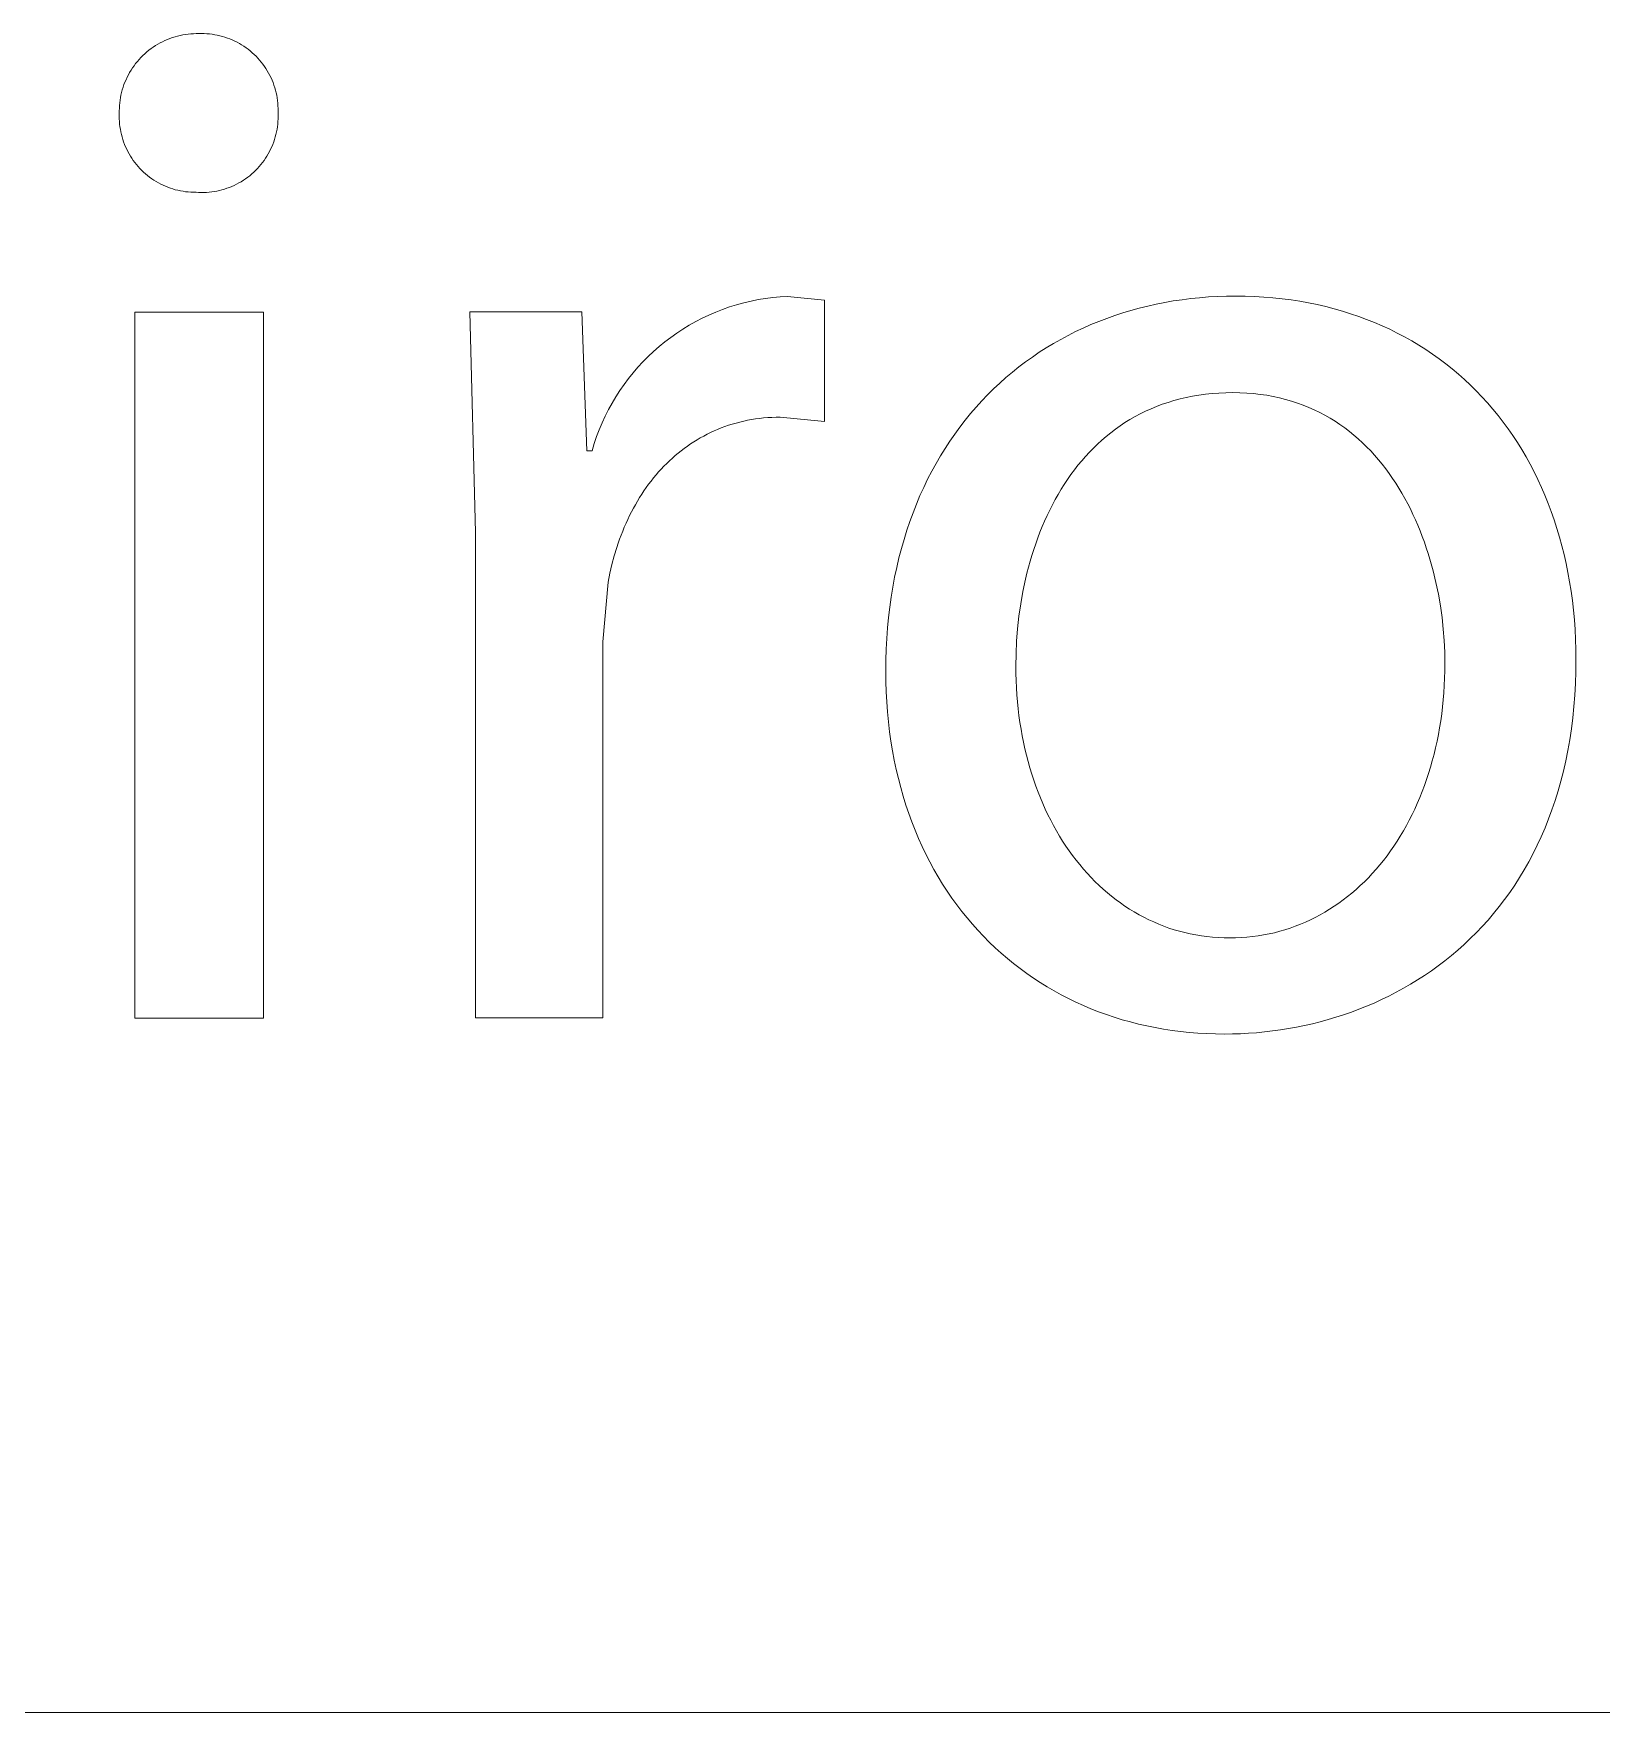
# Model space of a CAD drawing. Header units: millimetres. Extents: x 2840 to 6121, y 744 to 3036.
# Drawn here: x 5464.04 to 5499.33, y 744.06 to 781.86 of the extents above; entities that cross this region are included whole.
import ezdxf

# ---------------------------------------------------------------- set-up
doc = ezdxf.new("R2010")
doc.units = ezdxf.units.MM
doc.header["$MEASUREMENT"] = 0
doc.layers.add('Domyślny', color=7, linetype='Continuous', true_color=0x000000)

msp = doc.modelspace()

# ---------------------------------------------------------------- linework, layer by layer
at = {"layer": 'Domyślny', "color": 18, "lineweight": 15, "true_color": 0x000000}
for p, q in [((5466.635, 781.489), (5466.683, 781.525)), ((5466.683, 781.525), (5466.733, 781.56)), ((5466.733, 781.56), (5466.783, 781.593)), ((5466.783, 781.593), (5466.835, 781.625)), ((5466.835, 781.625), (5466.888, 781.655)), ((5466.888, 781.655), (5466.942, 781.682)), ((5466.942, 781.682), (5466.996, 781.708)), ((5466.996, 781.708), (5467.052, 781.732)), ((5467.052, 781.732), (5467.108, 781.754)), ((5467.108, 781.754), (5467.165, 781.774)), ((5467.165, 781.774), (5467.223, 781.793)), ((5467.223, 781.793), (5467.281, 781.809)), ((5467.281, 781.809), (5467.34, 781.823)), ((5467.34, 781.823), (5467.4, 781.835)), ((5467.4, 781.835), (5467.459, 781.845)), ((5467.459, 781.845), (5467.519, 781.853)), ((5467.519, 781.853), (5467.58, 781.858)), ((5467.58, 781.858), (5467.64, 781.862)), ((5467.64, 781.862), (5467.701, 781.864)), ((5467.701, 781.864), (5467.761, 781.863)), ((5467.761, 781.863), (5467.821, 781.864)), ((5467.821, 781.864), (5467.88, 781.863)), ((5467.88, 781.863), (5467.939, 781.86)), ((5467.939, 781.86), (5467.998, 781.855)), ((5467.998, 781.855), (5468.057, 781.848)), ((5468.057, 781.848), (5468.116, 781.839)), ((5468.116, 781.839), (5468.174, 781.828)), ((5468.174, 781.828), (5468.232, 781.815)), ((5468.232, 781.815), (5468.289, 781.8)), ((5468.289, 781.8), (5468.346, 781.783)), ((5468.346, 781.783), (5468.402, 781.764)), ((5468.402, 781.764), (5468.458, 781.743)), ((5468.458, 781.743), (5468.513, 781.72)), ((5468.513, 781.72), (5468.567, 781.695)), ((5468.567, 781.695), (5468.62, 781.669)), ((5468.62, 781.669), (5468.672, 781.641)), ((5468.672, 781.641), (5468.723, 781.61)), ((5468.723, 781.61), (5468.773, 781.579)), ((5468.773, 781.579), (5468.822, 781.545)), ((5468.822, 781.545), (5468.87, 781.51)), ((5468.87, 781.51), (5468.916, 781.473)), ((5466.266, 781.091), (5466.301, 781.14)), ((5466.301, 781.14), (5466.337, 781.189)), ((5466.337, 781.189), (5466.375, 781.236)), ((5466.375, 781.236), (5466.415, 781.282)), ((5466.415, 781.282), (5466.456, 781.326)), ((5466.456, 781.326), (5466.498, 781.369)), ((5466.498, 781.369), (5466.543, 781.411)), ((5466.543, 781.411), (5466.588, 781.45)), ((5466.588, 781.45), (5466.635, 781.489)), ((5468.916, 781.473), (5468.961, 781.434)), ((5468.961, 781.434), (5469.005, 781.394)), ((5469.005, 781.394), (5469.047, 781.353)), ((5469.047, 781.353), (5469.088, 781.31)), ((5469.088, 781.31), (5469.128, 781.266)), ((5469.128, 781.266), (5469.166, 781.22)), ((5469.166, 781.22), (5469.202, 781.173)), ((5469.202, 781.173), (5469.237, 781.125)), ((5469.237, 781.125), (5469.27, 781.076)), ((5466.074, 780.714), (5466.096, 780.77)), ((5466.096, 780.77), (5466.12, 780.826)), ((5466.12, 780.826), (5466.145, 780.881)), ((5466.145, 780.881), (5466.173, 780.935)), ((5466.173, 780.935), (5466.202, 780.988)), ((5466.202, 780.988), (5466.233, 781.04)), ((5466.233, 781.04), (5466.266, 781.091)), ((5469.27, 781.076), (5469.301, 781.025)), ((5469.301, 781.025), (5469.331, 780.974)), ((5469.331, 780.974), (5469.358, 780.921)), ((5469.358, 780.921), (5469.384, 780.868)), ((5469.384, 780.868), (5469.408, 780.814)), ((5469.408, 780.814), (5469.43, 780.759)), ((5469.43, 780.759), (5469.451, 780.703)), ((5465.978, 780.302), (5465.986, 780.362)), ((5465.986, 780.362), (5465.996, 780.422)), ((5465.996, 780.422), (5466.007, 780.481)), ((5466.007, 780.481), (5466.021, 780.54)), ((5466.021, 780.54), (5466.037, 780.599)), ((5466.037, 780.599), (5466.054, 780.657)), ((5466.054, 780.657), (5466.074, 780.714)), ((5469.451, 780.703), (5469.469, 780.646)), ((5469.469, 780.646), (5469.485, 780.589)), ((5469.485, 780.589), (5469.5, 780.532)), ((5469.5, 780.532), (5469.512, 780.474)), ((5469.512, 780.474), (5469.523, 780.415)), ((5469.523, 780.415), (5469.531, 780.356)), ((5465.968, 780.121), (5465.97, 780.181)), ((5465.969, 780.06), (5465.968, 780.121)), ((5465.968, 780.002), (5465.969, 780.06)), ((5465.969, 779.943), (5465.968, 780.002)), ((5465.97, 780.181), (5465.973, 780.242)), ((5465.973, 780.242), (5465.978, 780.302)), ((5469.531, 780.356), (5469.537, 780.297)), ((5469.537, 780.297), (5469.541, 780.238)), ((5469.541, 780.238), (5469.544, 780.179)), ((5469.544, 780.12), (5469.542, 780.06)), ((5469.542, 780.06), (5469.543, 780.001)), ((5469.543, 780.001), (5469.542, 779.943)), ((5469.544, 780.179), (5469.544, 780.12)), ((5465.972, 779.884), (5465.969, 779.943)), ((5465.977, 779.825), (5465.972, 779.884)), ((5465.984, 779.767), (5465.977, 779.825)), ((5465.993, 779.709), (5465.984, 779.767)), ((5466.003, 779.651), (5465.993, 779.709)), ((5466.016, 779.594), (5466.003, 779.651)), ((5469.508, 779.65), (5469.495, 779.593)), ((5469.519, 779.708), (5469.508, 779.65)), ((5469.528, 779.766), (5469.519, 779.708)), ((5469.535, 779.825), (5469.528, 779.766)), ((5469.539, 779.884), (5469.535, 779.825)), ((5469.542, 779.943), (5469.539, 779.884)), ((5466.031, 779.537), (5466.016, 779.594)), ((5466.048, 779.48), (5466.031, 779.537)), ((5466.067, 779.424), (5466.048, 779.48)), ((5466.088, 779.369), (5466.067, 779.424)), ((5466.11, 779.315), (5466.088, 779.369)), ((5466.135, 779.262), (5466.11, 779.315)), ((5466.161, 779.209), (5466.135, 779.262)), ((5469.376, 779.26), (5469.35, 779.207)), ((5469.401, 779.314), (5469.376, 779.26)), ((5469.423, 779.368), (5469.401, 779.314)), ((5469.444, 779.423), (5469.423, 779.368)), ((5469.463, 779.479), (5469.444, 779.423)), ((5469.48, 779.536), (5469.463, 779.479)), ((5469.495, 779.593), (5469.48, 779.536)), ((5466.189, 779.157), (5466.161, 779.209)), ((5466.219, 779.106), (5466.189, 779.157)), ((5466.25, 779.057), (5466.219, 779.106)), ((5466.283, 779.008), (5466.25, 779.057)), ((5466.318, 778.961), (5466.283, 779.008)), ((5466.355, 778.915), (5466.318, 778.961)), ((5466.393, 778.87), (5466.355, 778.915)), ((5466.433, 778.826), (5466.393, 778.87)), ((5469.118, 778.868), (5469.078, 778.824)), ((5469.156, 778.913), (5469.118, 778.868)), ((5469.192, 778.959), (5469.156, 778.913)), ((5469.227, 779.006), (5469.192, 778.959)), ((5469.261, 779.055), (5469.227, 779.006)), ((5469.292, 779.105), (5469.261, 779.055)), ((5469.322, 779.156), (5469.292, 779.105)), ((5469.35, 779.207), (5469.322, 779.156)), ((5466.474, 778.784), (5466.433, 778.826)), ((5466.516, 778.744), (5466.474, 778.784)), ((5466.56, 778.704), (5466.516, 778.744)), ((5466.605, 778.667), (5466.56, 778.704)), ((5466.652, 778.631), (5466.605, 778.667)), ((5466.699, 778.596), (5466.652, 778.631)), ((5466.748, 778.563), (5466.699, 778.596)), ((5466.798, 778.532), (5466.748, 778.563)), ((5466.849, 778.503), (5466.798, 778.532)), ((5466.901, 778.475), (5466.849, 778.503)), ((5466.954, 778.45), (5466.901, 778.475)), ((5468.609, 778.472), (5468.556, 778.446)), ((5468.661, 778.5), (5468.609, 778.472)), ((5468.712, 778.529), (5468.661, 778.5)), ((5468.762, 778.56), (5468.712, 778.529)), ((5468.811, 778.593), (5468.762, 778.56)), ((5468.859, 778.628), (5468.811, 778.593)), ((5468.905, 778.664), (5468.859, 778.628)), ((5468.95, 778.702), (5468.905, 778.664)), ((5468.994, 778.741), (5468.95, 778.702)), ((5469.037, 778.782), (5468.994, 778.741)), ((5469.078, 778.824), (5469.037, 778.782)), ((5467.008, 778.426), (5466.954, 778.45)), ((5467.062, 778.404), (5467.008, 778.426)), ((5467.118, 778.384), (5467.062, 778.404)), ((5467.174, 778.365), (5467.118, 778.384)), ((5467.23, 778.349), (5467.174, 778.365)), ((5467.287, 778.335), (5467.23, 778.349)), ((5467.345, 778.322), (5467.287, 778.335)), ((5467.403, 778.312), (5467.345, 778.322)), ((5467.461, 778.304), (5467.403, 778.312)), ((5467.519, 778.297), (5467.461, 778.304)), ((5467.578, 778.293), (5467.519, 778.297)), ((5467.637, 778.291), (5467.578, 778.293)), ((5467.696, 778.29), (5467.637, 778.291)), ((5467.754, 778.287), (5467.696, 778.29)), ((5467.813, 778.285), (5467.754, 778.287)), ((5467.872, 778.286), (5467.813, 778.285)), ((5467.931, 778.288), (5467.872, 778.286)), ((5467.99, 778.292), (5467.931, 778.288)), ((5468.049, 778.299), (5467.99, 778.292)), ((5468.107, 778.307), (5468.049, 778.299)), ((5468.165, 778.318), (5468.107, 778.307)), ((5468.222, 778.33), (5468.165, 778.318)), ((5468.28, 778.345), (5468.222, 778.33)), ((5468.336, 778.361), (5468.28, 778.345)), ((5468.392, 778.38), (5468.336, 778.361)), ((5468.448, 778.4), (5468.392, 778.38)), ((5468.502, 778.422), (5468.448, 778.4)), ((5468.556, 778.446), (5468.502, 778.422)), ((5480.028, 775.801), (5480.19, 775.839)), ((5480.19, 775.839), (5480.353, 775.872)), ((5480.353, 775.872), (5480.517, 775.899)), ((5480.517, 775.899), (5480.682, 775.92)), ((5480.682, 775.92), (5480.848, 775.936)), ((5480.848, 775.936), (5481.014, 775.946)), ((5481.014, 775.946), (5481.845, 775.858)), ((5481.845, 775.858), (5481.845, 773.127)), ((5489.503, 775.808), (5489.697, 775.842)), ((5489.697, 775.842), (5489.893, 775.871)), ((5489.893, 775.871), (5490.091, 775.896)), ((5490.091, 775.896), (5490.29, 775.916)), ((5490.29, 775.916), (5490.491, 775.932)), ((5490.491, 775.932), (5490.693, 775.943)), ((5490.693, 775.943), (5490.897, 775.95)), ((5490.897, 775.95), (5491.102, 775.952)), ((5491.102, 775.952), (5491.315, 775.95)), ((5491.315, 775.95), (5491.526, 775.943)), ((5491.526, 775.943), (5491.735, 775.931)), ((5491.735, 775.931), (5491.941, 775.914)), ((5491.941, 775.914), (5492.145, 775.892)), ((5492.145, 775.892), (5492.347, 775.866)), ((5492.347, 775.866), (5492.546, 775.835)), ((5492.546, 775.835), (5492.743, 775.8)), ((5466.319, 775.592), (5469.214, 775.592)), ((5466.319, 759.694), (5466.319, 775.592)), ((5469.214, 775.592), (5469.214, 759.694)), ((5473.989, 770.625), (5473.858, 775.596)), ((5473.858, 775.596), (5476.382, 775.596)), ((5476.382, 775.596), (5476.491, 772.471)), ((5478.945, 775.378), (5479.093, 775.454)), ((5479.093, 775.454), (5479.243, 775.525)), ((5479.243, 775.525), (5479.396, 775.591)), ((5479.396, 775.591), (5479.551, 775.652)), ((5479.551, 775.652), (5479.708, 775.707)), ((5479.708, 775.707), (5479.867, 775.757)), ((5479.867, 775.757), (5480.028, 775.801)), ((5488.018, 775.382), (5488.197, 775.451)), ((5488.197, 775.451), (5488.377, 775.515)), ((5488.377, 775.515), (5488.56, 775.574)), ((5488.56, 775.574), (5488.744, 775.63)), ((5488.744, 775.63), (5488.931, 775.681)), ((5488.931, 775.681), (5489.12, 775.728)), ((5489.12, 775.728), (5489.31, 775.77)), ((5489.31, 775.77), (5489.503, 775.808)), ((5492.743, 775.8), (5492.937, 775.76)), ((5492.937, 775.76), (5493.129, 775.716)), ((5493.129, 775.716), (5493.318, 775.667)), ((5493.318, 775.667), (5493.505, 775.614)), ((5493.505, 775.614), (5493.689, 775.556)), ((5493.689, 775.556), (5493.871, 775.494)), ((5493.871, 775.494), (5494.05, 775.428)), ((5478.382, 775.022), (5478.518, 775.119)), ((5478.518, 775.119), (5478.658, 775.21)), ((5478.658, 775.21), (5478.8, 775.296)), ((5478.8, 775.296), (5478.945, 775.378)), ((5487.329, 775.067), (5487.498, 775.152)), ((5487.498, 775.152), (5487.669, 775.233)), ((5487.669, 775.233), (5487.843, 775.31)), ((5487.843, 775.31), (5488.018, 775.382)), ((5494.05, 775.428), (5494.226, 775.357)), ((5494.226, 775.357), (5494.399, 775.283)), ((5494.399, 775.283), (5494.57, 775.204)), ((5494.57, 775.204), (5494.738, 775.121)), ((5494.738, 775.121), (5494.902, 775.033)), ((5477.875, 774.592), (5477.996, 774.706)), ((5477.996, 774.706), (5478.121, 774.816)), ((5478.121, 774.816), (5478.25, 774.922)), ((5478.25, 774.922), (5478.382, 775.022)), ((5486.68, 774.686), (5486.838, 774.787)), ((5486.838, 774.787), (5486.999, 774.885)), ((5486.999, 774.885), (5487.163, 774.978)), ((5487.163, 774.978), (5487.329, 775.067)), ((5494.902, 775.033), (5495.064, 774.942)), ((5495.064, 774.942), (5495.224, 774.847)), ((5495.224, 774.847), (5495.38, 774.748)), ((5495.38, 774.748), (5495.533, 774.645)), ((5477.536, 774.226), (5477.645, 774.352)), ((5477.645, 774.352), (5477.758, 774.474)), ((5477.758, 774.474), (5477.875, 774.592)), ((5486.074, 774.239), (5486.221, 774.357)), ((5486.221, 774.357), (5486.371, 774.471)), ((5486.371, 774.471), (5486.524, 774.58)), ((5486.524, 774.58), (5486.68, 774.686)), ((5495.533, 774.645), (5495.683, 774.538)), ((5495.683, 774.538), (5495.83, 774.427)), ((5495.83, 774.427), (5495.974, 774.312)), ((5477.237, 773.826), (5477.332, 773.963)), ((5477.332, 773.963), (5477.432, 774.096)), ((5477.432, 774.096), (5477.536, 774.226)), ((5485.651, 773.862), (5485.789, 773.992)), ((5485.789, 773.992), (5485.93, 774.118)), ((5485.93, 774.118), (5486.074, 774.239)), ((5495.974, 774.312), (5496.114, 774.194)), ((5496.114, 774.194), (5496.252, 774.072)), ((5496.252, 774.072), (5496.386, 773.946)), ((5496.386, 773.946), (5496.517, 773.817)), ((5477.062, 773.543), (5477.147, 773.686)), ((5477.147, 773.686), (5477.237, 773.826)), ((5485.257, 773.45), (5485.385, 773.591)), ((5485.385, 773.591), (5485.516, 773.729)), ((5485.516, 773.729), (5485.651, 773.862)), ((5489.579, 773.559), (5489.448, 773.515)), ((5489.712, 773.6), (5489.579, 773.559)), ((5489.848, 773.636), (5489.712, 773.6)), ((5489.987, 773.669), (5489.848, 773.636)), ((5490.129, 773.697), (5489.987, 773.669)), ((5490.273, 773.722), (5490.129, 773.697)), ((5490.42, 773.742), (5490.273, 773.722)), ((5490.57, 773.757), (5490.42, 773.742)), ((5490.723, 773.769), (5490.57, 773.757)), ((5490.878, 773.776), (5490.723, 773.769)), ((5491.037, 773.778), (5490.878, 773.776)), ((5491.196, 773.775), (5491.037, 773.778)), ((5491.351, 773.768), (5491.196, 773.775)), ((5491.504, 773.756), (5491.351, 773.768)), ((5491.654, 773.739), (5491.504, 773.756)), ((5491.801, 773.718), (5491.654, 773.739)), ((5491.945, 773.691), (5491.801, 773.718)), ((5492.086, 773.661), (5491.945, 773.691)), ((5492.224, 773.626), (5492.086, 773.661)), ((5492.359, 773.587), (5492.224, 773.626)), ((5492.491, 773.544), (5492.359, 773.587)), ((5496.517, 773.817), (5496.645, 773.684)), ((5496.645, 773.684), (5496.769, 773.547)), ((5476.837, 773.097), (5476.907, 773.248)), ((5476.907, 773.248), (5476.982, 773.397)), ((5476.982, 773.397), (5477.062, 773.543)), ((5480.292, 773.185), (5480.202, 773.171)), ((5480.383, 773.197), (5480.292, 773.185)), ((5480.475, 773.207), (5480.383, 773.197)), ((5480.567, 773.215), (5480.475, 773.207)), ((5480.661, 773.221), (5480.567, 773.215)), ((5480.755, 773.224), (5480.661, 773.221)), ((5480.85, 773.225), (5480.755, 773.224)), ((5481.845, 773.127), (5480.85, 773.225)), ((5485.01, 773.156), (5485.132, 773.305)), ((5485.132, 773.305), (5485.257, 773.45)), ((5488.836, 773.238), (5488.721, 773.172)), ((5488.953, 773.3), (5488.836, 773.238)), ((5489.072, 773.359), (5488.953, 773.3)), ((5489.195, 773.415), (5489.072, 773.359)), ((5489.32, 773.467), (5489.195, 773.415)), ((5489.448, 773.515), (5489.32, 773.467)), ((5492.621, 773.497), (5492.491, 773.544)), ((5492.747, 773.446), (5492.621, 773.497)), ((5492.871, 773.391), (5492.747, 773.446)), ((5492.992, 773.332), (5492.871, 773.391)), ((5493.11, 773.269), (5492.992, 773.332)), ((5493.226, 773.203), (5493.11, 773.269)), ((5493.338, 773.134), (5493.226, 773.203)), ((5496.769, 773.547), (5496.89, 773.407)), ((5496.89, 773.407), (5497.007, 773.263)), ((5497.007, 773.263), (5497.121, 773.116)), ((5476.713, 772.788), (5476.772, 772.944)), ((5476.772, 772.944), (5476.837, 773.097)), ((5479.125, 772.801), (5479.049, 772.76)), ((5479.201, 772.841), (5479.125, 772.801)), ((5479.279, 772.88), (5479.201, 772.841)), ((5479.358, 772.916), (5479.279, 772.88)), ((5479.438, 772.95), (5479.358, 772.916)), ((5479.519, 772.983), (5479.438, 772.95)), ((5479.601, 773.013), (5479.519, 772.983)), ((5479.684, 773.042), (5479.601, 773.013)), ((5479.768, 773.069), (5479.684, 773.042)), ((5479.853, 773.093), (5479.768, 773.069)), ((5479.938, 773.116), (5479.853, 773.093)), ((5480.025, 773.136), (5479.938, 773.116)), ((5480.113, 773.155), (5480.025, 773.136)), ((5480.202, 773.171), (5480.113, 773.155)), ((5484.666, 772.686), (5484.777, 772.846)), ((5484.777, 772.846), (5484.892, 773.003)), ((5484.892, 773.003), (5485.01, 773.156)), ((5488.29, 772.875), (5488.188, 772.793)), ((5488.393, 772.954), (5488.29, 772.875)), ((5488.5, 773.03), (5488.393, 772.954)), ((5488.609, 773.102), (5488.5, 773.03)), ((5488.721, 773.172), (5488.609, 773.102)), ((5493.448, 773.061), (5493.338, 773.134)), ((5493.555, 772.985), (5493.448, 773.061)), ((5493.66, 772.905), (5493.555, 772.985)), ((5493.761, 772.823), (5493.66, 772.905)), ((5493.86, 772.737), (5493.761, 772.823)), ((5497.121, 773.116), (5497.232, 772.966)), ((5497.232, 772.966), (5497.339, 772.812)), ((5497.339, 772.812), (5497.442, 772.655)), ((5476.491, 772.471), (5476.611, 772.471)), ((5476.611, 772.471), (5476.659, 772.631)), ((5476.659, 772.631), (5476.713, 772.788)), ((5478.619, 772.471), (5478.551, 772.416)), ((5478.688, 772.523), (5478.619, 772.471)), ((5478.758, 772.574), (5478.688, 772.523)), ((5478.829, 772.623), (5478.758, 772.574)), ((5478.901, 772.67), (5478.829, 772.623)), ((5478.975, 772.716), (5478.901, 772.67)), ((5479.049, 772.76), (5478.975, 772.716)), ((5484.455, 772.354), (5484.559, 772.522)), ((5484.559, 772.522), (5484.666, 772.686)), ((5487.809, 772.437), (5487.72, 772.341)), ((5487.9, 772.53), (5487.809, 772.437)), ((5487.993, 772.62), (5487.9, 772.53)), ((5488.09, 772.708), (5487.993, 772.62)), ((5488.188, 772.793), (5488.09, 772.708)), ((5493.957, 772.649), (5493.86, 772.737)), ((5494.05, 772.558), (5493.957, 772.649)), ((5494.141, 772.464), (5494.05, 772.558)), ((5494.23, 772.367), (5494.141, 772.464)), ((5497.442, 772.655), (5497.542, 772.495)), ((5497.542, 772.495), (5497.638, 772.331)), ((5478.17, 772.057), (5478.111, 771.991)), ((5478.231, 772.121), (5478.17, 772.057)), ((5478.292, 772.183), (5478.231, 772.121)), ((5478.355, 772.244), (5478.292, 772.183)), ((5478.42, 772.303), (5478.355, 772.244)), ((5478.485, 772.361), (5478.42, 772.303)), ((5478.551, 772.416), (5478.485, 772.361)), ((5484.259, 772.007), (5484.356, 772.182)), ((5484.356, 772.182), (5484.455, 772.354)), ((5487.551, 772.141), (5487.471, 772.038)), ((5487.635, 772.242), (5487.551, 772.141)), ((5487.72, 772.341), (5487.635, 772.242)), ((5494.316, 772.268), (5494.23, 772.367)), ((5494.399, 772.166), (5494.316, 772.268)), ((5494.48, 772.062), (5494.399, 772.166)), ((5494.558, 771.956), (5494.48, 772.062)), ((5497.638, 772.331), (5497.731, 772.164)), ((5497.731, 772.164), (5497.82, 771.994)), ((5477.886, 771.714), (5477.833, 771.641)), ((5477.94, 771.786), (5477.886, 771.714)), ((5477.996, 771.856), (5477.94, 771.786)), ((5478.053, 771.924), (5477.996, 771.856)), ((5478.111, 771.991), (5478.053, 771.924)), ((5484.079, 771.645), (5484.167, 771.828)), ((5484.167, 771.828), (5484.259, 772.007)), ((5487.243, 771.713), (5487.172, 771.601)), ((5487.316, 771.824), (5487.243, 771.713)), ((5487.392, 771.932), (5487.316, 771.824)), ((5487.471, 772.038), (5487.392, 771.932)), ((5494.633, 771.848), (5494.558, 771.956)), ((5494.707, 771.738), (5494.633, 771.848)), ((5494.777, 771.625), (5494.707, 771.738)), ((5497.82, 771.994), (5497.905, 771.821)), ((5497.905, 771.821), (5497.986, 771.645)), ((5477.634, 771.335), (5477.588, 771.255)), ((5477.682, 771.414), (5477.634, 771.335)), ((5477.731, 771.491), (5477.682, 771.414)), ((5477.781, 771.567), (5477.731, 771.491)), ((5477.833, 771.641), (5477.781, 771.567)), ((5483.914, 771.269), (5483.994, 771.459)), ((5483.994, 771.459), (5484.079, 771.645)), ((5487.038, 771.37), (5486.975, 771.252)), ((5487.104, 771.486), (5487.038, 771.37)), ((5487.172, 771.601), (5487.104, 771.486)), ((5494.845, 771.511), (5494.777, 771.625)), ((5494.911, 771.395), (5494.845, 771.511)), ((5494.974, 771.277), (5494.911, 771.395)), ((5497.986, 771.645), (5498.064, 771.466)), ((5498.064, 771.466), (5498.137, 771.284)), ((5477.415, 770.923), (5477.376, 770.837)), ((5477.456, 771.008), (5477.415, 770.923)), ((5477.499, 771.092), (5477.456, 771.008)), ((5477.543, 771.174), (5477.499, 771.092)), ((5477.588, 771.255), (5477.543, 771.174)), ((5483.766, 770.878), (5483.838, 771.075)), ((5483.838, 771.075), (5483.914, 771.269)), ((5486.855, 771.009), (5486.799, 770.886)), ((5486.914, 771.131), (5486.855, 771.009)), ((5486.975, 771.252), (5486.914, 771.131)), ((5495.035, 771.158), (5494.974, 771.277)), ((5495.093, 771.037), (5495.035, 771.158)), ((5495.149, 770.915), (5495.093, 771.037)), ((5495.202, 770.791), (5495.149, 770.915)), ((5498.137, 771.284), (5498.207, 771.099)), ((5498.207, 771.099), (5498.273, 770.91)), ((5498.273, 770.91), (5498.334, 770.72)), ((5473.989, 759.699), (5473.989, 770.625)), ((5477.265, 770.571), (5477.231, 770.48)), ((5477.301, 770.66), (5477.265, 770.571)), ((5477.338, 770.749), (5477.301, 770.66)), ((5477.376, 770.837), (5477.338, 770.749)), ((5483.635, 770.474), (5483.698, 770.678)), ((5483.698, 770.678), (5483.766, 770.878)), ((5486.694, 770.634), (5486.645, 770.506)), ((5486.746, 770.761), (5486.694, 770.634)), ((5486.799, 770.886), (5486.746, 770.761)), ((5495.254, 770.667), (5495.202, 770.791)), ((5495.302, 770.541), (5495.254, 770.667)), ((5495.349, 770.414), (5495.302, 770.541)), ((5498.334, 770.72), (5498.392, 770.526)), ((5477.168, 770.294), (5477.11, 770.104)), ((5477.199, 770.387), (5477.168, 770.294)), ((5477.231, 770.48), (5477.199, 770.387)), ((5483.52, 770.055), (5483.575, 770.266)), ((5483.575, 770.266), (5483.635, 770.474)), ((5486.555, 770.246), (5486.513, 770.114)), ((5486.599, 770.376), (5486.555, 770.246)), ((5486.645, 770.506), (5486.599, 770.376)), ((5495.393, 770.286), (5495.349, 770.414)), ((5495.435, 770.158), (5495.393, 770.286)), ((5495.474, 770.028), (5495.435, 770.158)), ((5498.392, 770.526), (5498.446, 770.329)), ((5498.446, 770.329), (5498.496, 770.13)), ((5477.058, 769.91), (5477.012, 769.712)), ((5477.11, 770.104), (5477.058, 769.91)), ((5483.424, 769.622), (5483.47, 769.84)), ((5483.47, 769.84), (5483.52, 770.055)), ((5486.437, 769.846), (5486.402, 769.711)), ((5486.474, 769.98), (5486.437, 769.846)), ((5486.513, 770.114), (5486.474, 769.98)), ((5495.546, 769.768), (5495.474, 770.028)), ((5498.496, 770.13), (5498.541, 769.928)), ((5498.541, 769.928), (5498.582, 769.724)), ((5476.972, 769.51), (5476.852, 768.166)), ((5477.012, 769.712), (5476.972, 769.51)), ((5483.346, 769.175), (5483.383, 769.4)), ((5483.383, 769.4), (5483.424, 769.622)), ((5486.369, 769.575), (5486.311, 769.3)), ((5486.402, 769.711), (5486.369, 769.575)), ((5495.609, 769.505), (5495.546, 769.768)), ((5495.664, 769.242), (5495.609, 769.505)), ((5498.582, 769.724), (5498.62, 769.516)), ((5498.62, 769.516), (5498.653, 769.306)), ((5483.314, 768.947), (5483.346, 769.175)), ((5486.263, 769.023), (5486.223, 768.743)), ((5486.311, 769.3), (5486.263, 769.023)), ((5495.709, 768.978), (5495.664, 769.242)), ((5498.653, 769.306), (5498.681, 769.094)), ((5498.681, 769.094), (5498.706, 768.879)), ((5483.265, 768.48), (5483.287, 768.715)), ((5483.287, 768.715), (5483.314, 768.947)), ((5486.223, 768.743), (5486.192, 768.462)), ((5495.747, 768.715), (5495.709, 768.978)), ((5495.775, 768.453), (5495.747, 768.715)), ((5498.706, 768.879), (5498.726, 768.662)), ((5498.726, 768.662), (5498.741, 768.442)), ((5483.247, 768.242), (5483.265, 768.48)), ((5486.192, 768.462), (5486.17, 768.18)), ((5495.795, 768.193), (5495.775, 768.453)), ((5498.741, 768.442), (5498.752, 768.22)), ((5476.852, 768.166), (5476.852, 759.699)), ((5483.227, 767.755), (5483.235, 768)), ((5483.235, 768), (5483.247, 768.242)), ((5486.157, 767.898), (5486.153, 767.616)), ((5486.17, 768.18), (5486.157, 767.898)), ((5495.807, 767.935), (5495.795, 768.193)), ((5495.811, 767.681), (5495.807, 767.935)), ((5498.752, 768.22), (5498.759, 767.995)), ((5498.759, 767.995), (5498.761, 767.769)), ((5483.225, 767.506), (5483.227, 767.755)), ((5486.153, 767.616), (5486.154, 767.453)), ((5495.805, 767.348), (5495.81, 767.514)), ((5495.81, 767.514), (5495.811, 767.681)), ((5498.761, 767.769), (5498.758, 767.496)), ((5483.227, 767.272), (5483.225, 767.506)), ((5483.234, 767.041), (5483.227, 767.272)), ((5486.154, 767.453), (5486.159, 767.292)), ((5486.159, 767.292), (5486.166, 767.131)), ((5486.166, 767.131), (5486.176, 766.973)), ((5495.787, 767.021), (5495.798, 767.184)), ((5495.798, 767.184), (5495.805, 767.348)), ((5498.75, 767.228), (5498.735, 766.965)), ((5498.758, 767.496), (5498.75, 767.228)), ((5483.246, 766.812), (5483.234, 767.041)), ((5483.263, 766.586), (5483.246, 766.812)), ((5486.176, 766.973), (5486.189, 766.815)), ((5486.189, 766.815), (5486.205, 766.659)), ((5495.758, 766.701), (5495.774, 766.86)), ((5495.774, 766.86), (5495.787, 767.021)), ((5498.735, 766.965), (5498.715, 766.707)), ((5483.284, 766.364), (5483.263, 766.586)), ((5486.205, 766.659), (5486.223, 766.505)), ((5486.223, 766.505), (5486.245, 766.352)), ((5495.692, 766.232), (5495.717, 766.387)), ((5495.717, 766.387), (5495.739, 766.543)), ((5495.739, 766.543), (5495.758, 766.701)), ((5498.689, 766.454), (5498.658, 766.205)), ((5498.715, 766.707), (5498.689, 766.454)), ((5483.31, 766.143), (5483.284, 766.364)), ((5483.341, 765.926), (5483.31, 766.143)), ((5486.245, 766.352), (5486.269, 766.201)), ((5486.269, 766.201), (5486.295, 766.051)), ((5486.295, 766.051), (5486.325, 765.903)), ((5495.634, 765.929), (5495.665, 766.08)), ((5495.665, 766.08), (5495.692, 766.232)), ((5498.658, 766.205), (5498.621, 765.961)), ((5483.376, 765.712), (5483.341, 765.926)), ((5483.415, 765.501), (5483.376, 765.712)), ((5486.325, 765.903), (5486.357, 765.757)), ((5486.357, 765.757), (5486.392, 765.612)), ((5495.528, 765.488), (5495.566, 765.633)), ((5495.566, 765.633), (5495.602, 765.78)), ((5495.602, 765.78), (5495.634, 765.929)), ((5498.579, 765.722), (5498.532, 765.487)), ((5498.621, 765.961), (5498.579, 765.722)), ((5483.459, 765.293), (5483.415, 765.501)), ((5483.507, 765.088), (5483.459, 765.293)), ((5486.392, 765.612), (5486.429, 765.469)), ((5486.429, 765.469), (5486.469, 765.328)), ((5486.469, 765.328), (5486.511, 765.189)), ((5495.444, 765.203), (5495.487, 765.344)), ((5495.487, 765.344), (5495.528, 765.488)), ((5498.479, 765.257), (5498.422, 765.032)), ((5498.532, 765.487), (5498.479, 765.257)), ((5483.56, 764.886), (5483.507, 765.088)), ((5483.616, 764.687), (5483.56, 764.886)), ((5486.511, 765.189), (5486.556, 765.052)), ((5486.556, 765.052), (5486.603, 764.917)), ((5486.603, 764.917), (5486.653, 764.783)), ((5495.299, 764.792), (5495.35, 764.927)), ((5495.35, 764.927), (5495.398, 765.064)), ((5495.398, 765.064), (5495.444, 765.203)), ((5498.422, 765.032), (5498.36, 764.812)), ((5483.677, 764.491), (5483.616, 764.687)), ((5483.742, 764.299), (5483.677, 764.491)), ((5486.653, 764.783), (5486.705, 764.652)), ((5486.705, 764.652), (5486.759, 764.523)), ((5486.759, 764.523), (5486.816, 764.396)), ((5495.132, 764.4), (5495.19, 764.528)), ((5495.19, 764.528), (5495.246, 764.659)), ((5495.246, 764.659), (5495.299, 764.792)), ((5498.293, 764.596), (5498.222, 764.384)), ((5498.36, 764.812), (5498.293, 764.596)), ((5483.811, 764.109), (5483.742, 764.299)), ((5483.884, 763.923), (5483.811, 764.109)), ((5486.816, 764.396), (5486.875, 764.271)), ((5486.875, 764.271), (5486.937, 764.148)), ((5486.937, 764.148), (5487.001, 764.028)), ((5494.944, 764.028), (5495.009, 764.15)), ((5495.009, 764.15), (5495.071, 764.274)), ((5495.071, 764.274), (5495.132, 764.4)), ((5498.145, 764.178), (5498.065, 763.975)), ((5498.222, 764.384), (5498.145, 764.178)), ((5483.961, 763.74), (5483.884, 763.923)), ((5484.042, 763.56), (5483.961, 763.74)), ((5487.001, 764.028), (5487.067, 763.909)), ((5487.067, 763.909), (5487.135, 763.793)), ((5487.135, 763.793), (5487.206, 763.68)), ((5494.736, 763.678), (5494.807, 763.792)), ((5494.807, 763.792), (5494.877, 763.909)), ((5494.877, 763.909), (5494.944, 764.028)), ((5497.98, 763.778), (5497.89, 763.585)), ((5498.065, 763.975), (5497.98, 763.778)), ((5484.126, 763.384), (5484.042, 763.56)), ((5484.215, 763.211), (5484.126, 763.384)), ((5487.206, 763.68), (5487.278, 763.568)), ((5487.278, 763.568), (5487.353, 763.46)), ((5487.353, 763.46), (5487.43, 763.353)), ((5487.43, 763.353), (5487.509, 763.249)), ((5494.428, 763.245), (5494.508, 763.35)), ((5494.508, 763.35), (5494.586, 763.456)), ((5494.586, 763.456), (5494.662, 763.566)), ((5494.662, 763.566), (5494.736, 763.678)), ((5497.797, 763.396), (5497.699, 763.212)), ((5497.89, 763.585), (5497.797, 763.396)), ((5484.307, 763.041), (5484.215, 763.211)), ((5484.403, 762.875), (5484.307, 763.041)), ((5487.509, 763.249), (5487.59, 763.148)), ((5487.59, 763.148), (5487.673, 763.049)), ((5487.673, 763.049), (5487.758, 762.953)), ((5494.176, 762.948), (5494.262, 763.045)), ((5494.262, 763.045), (5494.346, 763.144)), ((5494.346, 763.144), (5494.428, 763.245)), ((5497.598, 763.033), (5497.492, 762.858)), ((5497.699, 763.212), (5497.598, 763.033)), ((5484.503, 762.712), (5484.403, 762.875)), ((5484.606, 762.552), (5484.503, 762.712)), ((5487.758, 762.953), (5487.845, 762.86)), ((5487.845, 762.86), (5487.934, 762.769)), ((5487.934, 762.769), (5488.025, 762.681)), ((5488.025, 762.681), (5488.118, 762.596)), ((5488.118, 762.596), (5488.213, 762.514)), ((5493.813, 762.591), (5493.906, 762.676)), ((5493.906, 762.676), (5493.998, 762.764)), ((5493.998, 762.764), (5494.088, 762.855)), ((5494.088, 762.855), (5494.176, 762.948)), ((5497.383, 762.688), (5497.27, 762.521)), ((5497.492, 762.858), (5497.383, 762.688)), ((5484.712, 762.397), (5484.606, 762.552)), ((5484.823, 762.244), (5484.712, 762.397)), ((5484.936, 762.095), (5484.823, 762.244)), ((5488.213, 762.514), (5488.309, 762.435)), ((5488.309, 762.435), (5488.407, 762.358)), ((5488.407, 762.358), (5488.508, 762.285)), ((5488.508, 762.285), (5488.609, 762.214)), ((5488.609, 762.214), (5488.713, 762.147)), ((5493.319, 762.21), (5493.421, 762.28)), ((5493.421, 762.28), (5493.521, 762.353)), ((5493.521, 762.353), (5493.62, 762.43)), ((5493.62, 762.43), (5493.717, 762.509)), ((5493.717, 762.509), (5493.813, 762.591)), ((5497.153, 762.36), (5497.033, 762.203)), ((5497.27, 762.521), (5497.153, 762.36)), ((5485.053, 761.95), (5484.936, 762.095)), ((5485.173, 761.808), (5485.053, 761.95)), ((5488.713, 762.147), (5488.818, 762.082)), ((5488.818, 762.082), (5488.925, 762.021)), ((5488.925, 762.021), (5489.034, 761.963)), ((5489.034, 761.963), (5489.144, 761.908)), ((5489.144, 761.908), (5489.256, 761.857)), ((5489.256, 761.857), (5489.369, 761.808)), ((5492.559, 761.805), (5492.672, 761.854)), ((5492.672, 761.854), (5492.784, 761.905)), ((5492.784, 761.905), (5492.894, 761.959)), ((5492.894, 761.959), (5493.002, 762.017)), ((5493.002, 762.017), (5493.109, 762.078)), ((5493.109, 762.078), (5493.215, 762.142)), ((5493.215, 762.142), (5493.319, 762.21)), ((5496.783, 761.901), (5496.653, 761.757)), ((5496.909, 762.05), (5496.783, 761.901)), ((5497.033, 762.203), (5496.909, 762.05)), ((5485.297, 761.67), (5485.173, 761.808)), ((5485.424, 761.535), (5485.297, 761.67)), ((5485.553, 761.405), (5485.424, 761.535)), ((5489.369, 761.808), (5489.484, 761.763)), ((5489.484, 761.763), (5489.6, 761.721)), ((5489.6, 761.721), (5489.718, 761.683)), ((5489.718, 761.683), (5489.837, 761.648)), ((5489.837, 761.648), (5489.958, 761.617)), ((5489.958, 761.617), (5490.08, 761.589)), ((5490.08, 761.589), (5490.203, 761.565)), ((5490.203, 761.565), (5490.328, 761.545)), ((5490.328, 761.545), (5490.454, 761.528)), ((5490.454, 761.528), (5490.582, 761.514)), ((5490.582, 761.514), (5490.71, 761.505)), ((5490.71, 761.505), (5490.84, 761.499)), ((5490.84, 761.499), (5490.971, 761.497)), ((5490.971, 761.497), (5491.1, 761.499)), ((5491.1, 761.499), (5491.228, 761.505)), ((5491.228, 761.505), (5491.355, 761.514)), ((5491.355, 761.514), (5491.481, 761.527)), ((5491.481, 761.527), (5491.606, 761.544)), ((5491.606, 761.544), (5491.729, 761.564)), ((5491.729, 761.564), (5491.852, 761.588)), ((5491.852, 761.588), (5491.973, 761.616)), ((5491.973, 761.616), (5492.093, 761.647)), ((5492.093, 761.647), (5492.211, 761.681)), ((5492.211, 761.681), (5492.328, 761.719)), ((5492.328, 761.719), (5492.444, 761.761)), ((5492.444, 761.761), (5492.559, 761.805)), ((5496.383, 761.482), (5496.244, 761.351)), ((5496.52, 761.618), (5496.383, 761.482)), ((5496.653, 761.757), (5496.52, 761.618)), ((5485.686, 761.278), (5485.553, 761.405)), ((5485.822, 761.154), (5485.686, 761.278)), ((5485.961, 761.035), (5485.822, 761.154)), ((5495.958, 761.102), (5495.811, 760.983)), ((5496.103, 761.224), (5495.958, 761.102)), ((5496.244, 761.351), (5496.103, 761.224)), ((5486.103, 760.919), (5485.961, 761.035)), ((5486.248, 760.807), (5486.103, 760.919)), ((5486.396, 760.699), (5486.248, 760.807)), ((5495.509, 760.76), (5495.355, 760.654)), ((5495.661, 760.869), (5495.509, 760.76)), ((5495.811, 760.983), (5495.661, 760.869)), ((5486.546, 760.594), (5486.396, 760.699)), ((5486.699, 760.494), (5486.546, 760.594)), ((5486.855, 760.398), (5486.699, 760.494)), ((5487.014, 760.305), (5486.855, 760.398)), ((5494.878, 760.363), (5494.716, 760.274)), ((5495.039, 760.456), (5494.878, 760.363)), ((5495.198, 760.553), (5495.039, 760.456)), ((5495.355, 760.654), (5495.198, 760.553)), ((5487.175, 760.217), (5487.014, 760.305)), ((5487.338, 760.133), (5487.175, 760.217)), ((5487.504, 760.052), (5487.338, 760.133)), ((5487.673, 759.976), (5487.504, 760.052)), ((5487.843, 759.904), (5487.673, 759.976)), ((5494.048, 759.959), (5493.877, 759.891)), ((5494.217, 760.032), (5494.048, 759.959)), ((5494.385, 760.108), (5494.217, 760.032)), ((5494.551, 760.189), (5494.385, 760.108)), ((5494.716, 760.274), (5494.551, 760.189)), ((5469.214, 759.694), (5466.319, 759.694)), ((5476.852, 759.699), (5473.989, 759.699)), ((5488.016, 759.836), (5487.843, 759.904)), ((5488.192, 759.772), (5488.016, 759.836)), ((5488.369, 759.713), (5488.192, 759.772)), ((5488.549, 759.657), (5488.369, 759.713)), ((5488.73, 759.606), (5488.549, 759.657)), ((5488.914, 759.559), (5488.73, 759.606)), ((5493.005, 759.609), (5492.828, 759.565)), ((5493.182, 759.658), (5493.005, 759.609)), ((5493.357, 759.71), (5493.182, 759.658)), ((5493.532, 759.766), (5493.357, 759.71)), ((5493.705, 759.827), (5493.532, 759.766)), ((5493.877, 759.891), (5493.705, 759.827)), ((5489.1, 759.517), (5488.914, 759.559)), ((5489.287, 759.479), (5489.1, 759.517)), ((5489.477, 759.445), (5489.287, 759.479)), ((5489.668, 759.416), (5489.477, 759.445)), ((5489.861, 759.391), (5489.668, 759.416)), ((5490.056, 759.37), (5489.861, 759.391)), ((5490.252, 759.354), (5490.056, 759.37)), ((5490.45, 759.343), (5490.252, 759.354)), ((5490.65, 759.336), (5490.45, 759.343)), ((5490.851, 759.334), (5490.65, 759.336)), ((5491.031, 759.336), (5490.851, 759.334)), ((5491.211, 759.341), (5491.031, 759.336)), ((5491.391, 759.351), (5491.211, 759.341)), ((5491.572, 759.364), (5491.391, 759.351)), ((5491.752, 759.381), (5491.572, 759.364)), ((5491.932, 759.402), (5491.752, 759.381)), ((5492.112, 759.427), (5491.932, 759.402)), ((5492.292, 759.456), (5492.112, 759.427)), ((5492.471, 759.488), (5492.292, 759.456)), ((5492.65, 759.525), (5492.471, 759.488)), ((5492.828, 759.565), (5492.65, 759.525)), ((6117.842, 744.056), (2839.856, 744.056)), ((6117.842, 744.056), (4881.001, 744.056))]:
    msp.add_line(p, q, dxfattribs=at)

doc.saveas('drawing.dxf')
